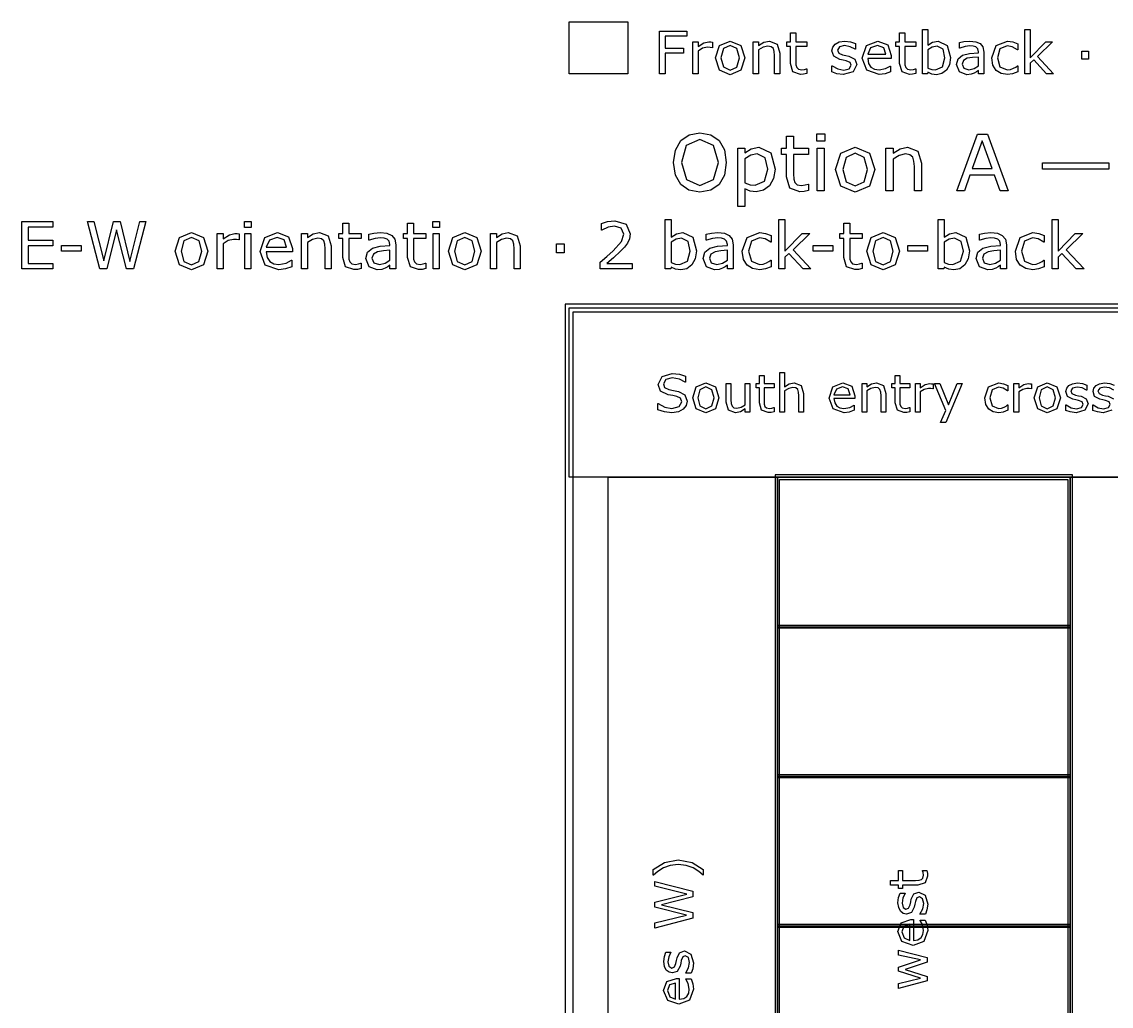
# Model space of a CAD drawing. Header units: inches. Extents: x -33163 to 19162, y -8858 to 30669.
# Drawn here: x 3247 to 4813, y 28942 to 30357 of the extents above; entities that cross this region are included whole.
import ezdxf

# ---------------------------------------------------------------- set-up
doc = ezdxf.new("R2010")
doc.units = ezdxf.units.IN
doc.layers.add('Layer 1', color=7, linetype='Continuous')
doc.layers.add('SOLID-2', color=253, linetype='Continuous')

# ---------------------------------------------------------------- blocks, each defined once
blk = doc.blocks.new('A$C0f725650')
at = {"layer": 'Layer 1', "color": 7}
for points in [[(22.25882, 287.866304), (24.640067, 287.866304), (24.640067, 285.74964), (22.25882, 285.74964), (22.25882, 287.866304)], [(37.766252, 286.408903), (37.719743, 286.115897), (37.596495, 285.897306), (37.415111, 285.758943), (37.197683, 285.713597), (37.004671, 285.74034), (36.841891, 285.810103), (36.827938, 285.74964), (36.6233, 285.74964), (36.6233, 287.55883), (36.841891, 287.55883), (36.841891, 286.912358), (37.037228, 287.035607), (37.269771, 287.084441), (37.632539, 286.907707), (37.766252, 286.408901), (37.766252, 286.408903)], [(41.956688, 285.74964), (41.668334, 285.74964), (41.147437, 286.318209), (41.005585, 286.183334), (41.005585, 285.74964), (40.786994, 285.74964), (40.786994, 287.55883), (41.005585, 287.55883), (41.005585, 286.398437), (41.636941, 287.048396), (41.912505, 287.048396), (41.309054, 286.448434), (41.956688, 285.74964)], [(27.036688, 287.276289), (26.161161, 287.276289), (26.161161, 286.787947), (26.91344, 286.787947), (26.91344, 286.583309), (26.161161, 286.583309), (26.161161, 285.74964), (25.930943, 285.74964), (25.930943, 287.480927), (27.036688, 287.480927), (27.036688, 287.276289)], [(29.405145, 286.398437), (29.242364, 285.897305), (28.806345, 285.713596), (28.368, 285.897305), (28.206382, 286.398437), (28.368, 286.899568), (28.806345, 287.084441), (29.242364, 286.899568), (29.405145, 286.398437), (29.405145, 286.398437)], [(30.829475, 285.74964), (30.610884, 285.74964), (30.610884, 286.489129), (30.60042, 286.65656), (30.56205, 286.779808), (30.478334, 286.851897), (30.336482, 286.876315), (30.149285, 286.832132), (29.962087, 286.719348), (29.962087, 285.74964), (29.743496, 285.74964), (29.743496, 287.048396), (29.962087, 287.048396), (29.962087, 286.904219), (30.173702, 287.036769), (30.398106, 287.084441), (30.719017, 286.957704), (30.829475, 286.592611), (30.829475, 285.74964)], [(31.924755, 285.761268), (31.78988, 285.734526), (31.660818, 285.724062), (31.358511, 285.831032), (31.25503, 286.174034), (31.25503, 286.864688), (31.107364, 286.864688), (31.107364, 287.048398), (31.25503, 287.048398), (31.25503, 287.42163), (31.473621, 287.42163), (31.473621, 287.048398), (31.924755, 287.048398), (31.924755, 286.864688), (31.473621, 286.864688), (31.473621, 286.272865), (31.478272, 286.11241), (31.510828, 286.00544), (31.580591, 285.936839), (31.717792, 285.915911), (31.829413, 285.931026), (31.913129, 285.957769), (31.924757, 285.957769), (31.924755, 285.761268)], [(33.953699, 286.124037), (33.806033, 285.832194), (33.404896, 285.718248), (33.139796, 285.751967), (32.938646, 285.827544), (32.938646, 286.072876), (32.950274, 286.072876), (33.180492, 285.948465), (33.423501, 285.903119), (33.649068, 285.949627), (33.730458, 286.09613), (33.686275, 286.212402), (33.516518, 286.279839), (33.394432, 286.304258), (33.258394, 286.334489), (33.015386, 286.467039), (32.944461, 286.683304), (32.977017, 286.834458), (33.078173, 286.961194), (33.243279, 287.047235), (33.468846, 287.079791), (33.703716, 287.050723), (33.90254, 286.982123), (33.90254, 286.748416), (33.890912, 286.748416), (33.687436, 286.851898), (33.452567, 286.894919), (33.250254, 286.84841), (33.167701, 286.712372), (33.217698, 286.591449), (33.375828, 286.525174), (33.510703, 286.497269), (33.636277, 286.471689), (33.871146, 286.351929), (33.953699, 286.124037), (33.953699, 286.124037)], [(35.353611, 286.376346), (34.396694, 286.376346), (34.432739, 286.167057), (34.53157, 286.021717), (34.674584, 285.938002), (34.858293, 285.910096), (35.124556, 285.962419), (35.316404, 286.067063), (35.328033, 286.067063), (35.328033, 285.828706), (35.102465, 285.750804), (34.86062, 285.719411), (34.356, 285.893818), (34.174616, 286.391462), (34.347861, 286.897244), (34.805972, 287.084442), (35.210598, 286.930963), (35.353612, 286.494944), (35.353611, 286.376346)], [(36.359363, 285.761268), (36.224487, 285.734526), (36.095426, 285.724062), (35.793119, 285.831032), (35.689637, 286.174034), (35.689637, 286.864688), (35.541972, 286.864688), (35.541972, 287.048398), (35.689637, 287.048398), (35.689637, 287.42163), (35.908228, 287.42163), (35.908228, 287.048398), (36.359363, 287.048398), (36.359363, 286.864688), (35.908228, 286.864688), (35.908228, 286.272865), (35.912879, 286.11241), (35.945436, 286.00544), (36.015199, 285.936839), (36.152399, 285.915911), (36.26402, 285.931026), (36.347736, 285.957769), (36.359365, 285.957769), (36.359363, 285.761268)], [(39.116168, 285.74964), (38.898739, 285.74964), (38.898739, 285.888003), (38.819675, 285.832193), (38.724332, 285.776382), (38.598758, 285.732199), (38.432489, 285.713596), (38.134833, 285.829868), (38.012748, 286.126361), (38.075535, 286.364718), (38.256919, 286.508896), (38.541785, 286.579821), (38.898739, 286.607727), (38.898739, 286.641445), (38.871997, 286.764694), (38.797583, 286.841433), (38.685962, 286.877477), (38.549924, 286.88678), (38.358075, 286.863526), (38.139484, 286.798413), (38.127856, 286.798413), (38.127856, 287.020493), (38.312728, 287.058862), (38.551085, 287.079791), (38.789442, 287.056537), (38.966176, 286.979797), (39.077797, 286.841434), (39.116167, 286.630982), (39.116168, 285.74964)], [(40.497477, 285.83103), (40.289351, 285.74964), (40.081224, 285.720572), (39.823101, 285.761267), (39.62195, 285.886841), (39.490563, 286.098455), (39.444054, 286.397274), (39.618462, 286.897243), (40.081224, 287.078627), (40.299815, 287.047234), (40.497477, 286.970494), (40.497477, 286.727486), (40.485849, 286.727486), (40.278885, 286.847246), (40.071921, 286.889104), (39.777753, 286.76353), (39.670783, 286.397274), (39.775428, 286.035669), (40.071921, 285.910095), (40.206796, 285.927536), (40.330044, 285.972882), (40.419574, 286.024042), (40.485849, 286.071713), (40.497477, 286.071713), (40.497477, 285.83103)], [(28.092436, 286.810039), (28.080808, 286.810039), (27.985465, 286.826316), (27.877332, 286.832129), (27.681995, 286.786783), (27.500611, 286.671674), (27.500611, 285.74964), (27.28202, 285.74964), (27.28202, 287.048396), (27.500611, 287.048396), (27.500611, 286.856548), (27.729666, 287.004213), (27.933142, 287.048396), (28.015695, 287.044909), (28.092435, 287.034445), (28.092436, 286.810039)], [(29.179578, 286.398437), (29.080746, 286.772832), (28.806345, 286.89608), (28.529618, 286.772832), (28.43195, 286.398437), (28.530781, 286.02753), (28.806345, 285.901956), (29.079584, 286.026367), (29.179578, 286.398437), (29.179578, 286.398437)], [(35.140834, 286.543778), (35.05363, 286.810041), (34.794344, 286.904221), (34.514129, 286.800739), (34.396694, 286.543778), (35.140834, 286.543778)], [(37.540685, 286.40309), (37.463945, 286.755393), (37.216286, 286.876316), (37.023275, 286.834458), (36.841891, 286.728651), (36.841891, 285.984511), (37.001183, 285.926375), (37.153499, 285.910098), (37.437202, 286.028695), (37.540685, 286.403091), (37.540685, 286.40309)], [(43.381018, 286.343789), (43.103129, 286.343789), (43.103129, 286.672838), (43.381018, 286.672838), (43.381018, 286.343789)], [(38.898739, 286.069387), (38.898739, 286.430993), (38.662708, 286.413552), (38.448768, 286.379833), (38.296451, 286.296117), (38.238316, 286.141476), (38.305753, 285.972881), (38.511554, 285.917071), (38.722006, 285.961254), (38.898739, 286.069387), (38.898739, 286.069387)], [(28.355598, 283.030429), (28.571088, 282.650608), (28.647052, 282.140563), (28.569538, 281.628966), (28.355598, 281.253796), (28.017634, 281.018152), (27.574251, 280.939087), (27.130868, 281.019702), (26.792905, 281.253796), (26.577414, 281.630517), (26.503, 282.140563), (26.577414, 282.645957), (26.794455, 283.030429), (27.132418, 283.262973), (27.574251, 283.343588), (28.019185, 283.261423), (28.355598, 283.030429), (28.355598, 283.030429)], [(28.327693, 282.140563), (28.126155, 282.833543), (27.575801, 283.078489), (27.022347, 282.833543), (26.82236, 282.140563), (27.026998, 281.444482), (27.575801, 281.204187), (28.123054, 281.444482), (28.327693, 282.140563), (28.327693, 282.140563)], [(31.98793, 281.002648), (31.808096, 280.966991), (31.636014, 280.95304), (31.232938, 281.095667), (31.094962, 281.553003), (31.094962, 282.473875), (30.898075, 282.473875), (30.898075, 282.718821), (31.094962, 282.718821), (31.094962, 283.216465), (31.386417, 283.216465), (31.386417, 282.718821), (31.98793, 282.718821), (31.98793, 282.473875), (31.386417, 282.473875), (31.386417, 281.684777), (31.392619, 281.470837), (31.436027, 281.32821), (31.529044, 281.236743), (31.711979, 281.208838), (31.860807, 281.228991), (31.972428, 281.264648), (31.98793, 281.264648), (31.98793, 281.002648)], [(32.653004, 283.008725), (32.324343, 283.008725), (32.324343, 283.311031), (32.653004, 283.311031), (32.653004, 283.008725)], [(40.106804, 280.987146), (39.779692, 280.987146), (39.55335, 281.630517), (38.554962, 281.630517), (38.32862, 280.987146), (38.017011, 280.987146), (38.857269, 283.295529), (39.266546, 283.295529), (40.106804, 280.987146)], [(30.634526, 281.873913), (30.574064, 281.48789), (30.403532, 281.193335), (30.161687, 281.015051), (29.868682, 280.95304), (29.623736, 280.982495), (29.402044, 281.073962), (29.402044, 280.348426), (29.110589, 280.348426), (29.110589, 282.718821), (29.402044, 282.718821), (29.402044, 282.537437), (29.662493, 282.700217), (29.972551, 282.76688), (30.459343, 282.529686), (30.634526, 281.873913), (30.634526, 281.873913)], [(32.634401, 280.987146), (32.342946, 280.987146), (32.342946, 282.718821), (32.634401, 282.718821), (32.634401, 280.987146)], [(34.686986, 281.852208), (34.469946, 281.184033), (33.888586, 280.939087), (33.304127, 281.184033), (33.088636, 281.852208), (33.304127, 282.520384), (33.888586, 282.76688), (34.469946, 282.520384), (34.686986, 281.852208), (34.686986, 281.852208)], [(36.586093, 280.987146), (36.294638, 280.987146), (36.294638, 281.973131), (36.280687, 282.196373), (36.229527, 282.360704), (36.117906, 282.456822), (35.928771, 282.489378), (35.679174, 282.430467), (35.429577, 282.280089), (35.429577, 280.987146), (35.138122, 280.987146), (35.138122, 282.718821), (35.429577, 282.718821), (35.429577, 282.526585), (35.71173, 282.703318), (36.010936, 282.76688), (36.438816, 282.597898), (36.586094, 282.111107), (36.586093, 280.987146)], [(39.458782, 281.894066), (39.054156, 283.027329), (38.64798, 281.894066), (39.458782, 281.894066)], [(30.333769, 281.86616), (30.226799, 282.334348), (29.898137, 282.489377), (29.64544, 282.435117), (29.402044, 282.29249), (29.402044, 281.311156), (29.614434, 281.235192), (29.817522, 281.215038), (30.197343, 281.379369), (30.333769, 281.866161), (30.333769, 281.86616)], [(34.38623, 281.852208), (34.254455, 282.351402), (33.888586, 282.515733), (33.519617, 282.351402), (33.389393, 281.852208), (33.521167, 281.357666), (33.888586, 281.190234), (34.252905, 281.356115), (34.38623, 281.852208), (34.38623, 281.852208)], [(1.267363, 277.81215), (0, 277.81215), (0, 279.735803), (1.267363, 279.735803), (1.267363, 279.508427), (0.255798, 279.508427), (0.255798, 278.981328), (1.267363, 278.981328), (1.267363, 278.753952), (0.255798, 278.753952), (0.255798, 278.039526), (1.267363, 278.039526), (1.267363, 277.81215)], [(5.048781, 279.735803), (4.548812, 277.81215), (4.260716, 277.81215), (3.856349, 279.40895), (3.461025, 277.81215), (3.179389, 277.81215), (2.670376, 279.735803), (2.932634, 279.735803), (3.337001, 278.136419), (3.734909, 279.735803), (3.994583, 279.735803), (4.396367, 278.120916), (4.798151, 279.735803), (5.048781, 279.735803)], [(9.332752, 279.4968), (9.058867, 279.4968), (9.058867, 279.748722), (9.332752, 279.748722), (9.332752, 279.4968)], [(13.79759, 277.82507), (13.647729, 277.795356), (13.504327, 277.783727), (13.16843, 277.902583), (13.05345, 278.283696), (13.05345, 279.05109), (12.889378, 279.05109), (12.889378, 279.255212), (13.05345, 279.255212), (13.05345, 279.669915), (13.296329, 279.669915), (13.296329, 279.255212), (13.79759, 279.255212), (13.79759, 279.05109), (13.296329, 279.05109), (13.296329, 278.393508), (13.301497, 278.215225), (13.33767, 278.096369), (13.415185, 278.020147), (13.56763, 277.996892), (13.691653, 278.013688), (13.784671, 278.043402), (13.79759, 278.043402), (13.79759, 277.82507)], [(16.429209, 277.825069), (16.279348, 277.795355), (16.135946, 277.783727), (15.800049, 277.902582), (15.685069, 278.283696), (15.685069, 279.05109), (15.520997, 279.05109), (15.520997, 279.255211), (15.685069, 279.255211), (15.685069, 279.669914), (15.927948, 279.669914), (15.927948, 279.255211), (16.429209, 279.255211), (16.429209, 279.05109), (15.927948, 279.05109), (15.927948, 278.393508), (15.933116, 278.215224), (15.969289, 278.096369), (16.046804, 278.020146), (16.199249, 277.996892), (16.323272, 278.013688), (16.41629, 278.043401), (16.429209, 278.043401), (16.429209, 277.825069)], [(16.983438, 279.4968), (16.709553, 279.4968), (16.709553, 279.748722), (16.983438, 279.748722), (16.983438, 279.4968)], [(24.822743, 277.81215), (23.520499, 277.81215), (23.520499, 278.082159), (23.791799, 278.314703), (24.046305, 278.545955), (24.386078, 278.927068), (24.477803, 279.23325), (24.378326, 279.467086), (24.10315, 279.552352), (23.848643, 279.51101), (23.581218, 279.384404), (23.568299, 279.384404), (23.568299, 279.655704), (23.812469, 279.738386), (24.109609, 279.775852), (24.573404, 279.63245), (24.741352, 279.246169), (24.71293, 279.040756), (24.63154, 278.86118), (24.512684, 278.703567), (24.348612, 278.531744), (24.0631, 278.268194), (23.787923, 278.033066), (24.822743, 278.033066), (24.822743, 277.81215)], [(27.433691, 278.544663), (27.382015, 278.219101), (27.245073, 277.976222), (27.043535, 277.822485), (26.801948, 277.772101), (26.587491, 277.801815), (26.406624, 277.879329), (26.391121, 277.81215), (26.163745, 277.81215), (26.163745, 279.822361), (26.406624, 279.822361), (26.406624, 279.104059), (26.623664, 279.241002), (26.882046, 279.295262), (27.285122, 279.098891), (27.433691, 278.544663), (27.433691, 278.544663)], [(32.089732, 277.81215), (31.769338, 277.81215), (31.190563, 278.443894), (31.03295, 278.294032), (31.03295, 277.81215), (30.790072, 277.81215), (30.790072, 279.822361), (31.03295, 279.822361), (31.03295, 278.533035), (31.734457, 279.255213), (32.04064, 279.255213), (31.370139, 278.588587), (32.089732, 277.81215)], [(34.167122, 277.825069), (34.017261, 277.795355), (33.873859, 277.783727), (33.537962, 277.902582), (33.422982, 278.283696), (33.422982, 279.05109), (33.25891, 279.05109), (33.25891, 279.255211), (33.422982, 279.255211), (33.422982, 279.669914), (33.665861, 279.669914), (33.665861, 279.255211), (34.167122, 279.255211), (34.167122, 279.05109), (33.665861, 279.05109), (33.665861, 278.393508), (33.671029, 278.215224), (33.707202, 278.096369), (33.784717, 278.020146), (33.937162, 277.996892), (34.061185, 278.013688), (34.154203, 278.043401), (34.167122, 278.043401), (34.167122, 277.825069)], [(38.537651, 278.544664), (38.485975, 278.219102), (38.349032, 277.976223), (38.147494, 277.822486), (37.905907, 277.772102), (37.69145, 277.801816), (37.510583, 277.87933), (37.49508, 277.81215), (37.267704, 277.81215), (37.267704, 279.822361), (37.510583, 279.822361), (37.510583, 279.104059), (37.727624, 279.241002), (37.986006, 279.295262), (38.389081, 279.098891), (38.537651, 278.544663), (38.537651, 278.544664)], [(43.193691, 277.81215), (42.873298, 277.81215), (42.294523, 278.443894), (42.13691, 278.294032), (42.13691, 277.81215), (41.894031, 277.81215), (41.894031, 279.822361), (42.13691, 279.822361), (42.13691, 278.533035), (42.838416, 279.255213), (43.144599, 279.255213), (42.474098, 278.588587), (43.193691, 277.81215)], [(7.566712, 278.533035), (7.385845, 277.976222), (6.901379, 277.772101), (6.414329, 277.976222), (6.234754, 278.533035), (6.414329, 279.089848), (6.901379, 279.295262), (7.385845, 279.089848), (7.566712, 278.533035), (7.566712, 278.533035)], [(8.843118, 278.990371), (8.830199, 278.990371), (8.724262, 279.008458), (8.604115, 279.014917), (8.387074, 278.964532), (8.185536, 278.836633), (8.185536, 277.81215), (7.942657, 277.81215), (7.942657, 279.255213), (8.185536, 279.255213), (8.185536, 279.042048), (8.440042, 279.20612), (8.666126, 279.255213), (8.757852, 279.251337), (8.843118, 279.239708), (8.843118, 278.990371)], [(9.317249, 277.81215), (9.07437, 277.81215), (9.07437, 279.255213), (9.317249, 279.255213), (9.317249, 277.81215)], [(11.005774, 278.508489), (9.942533, 278.508489), (9.982582, 278.275945), (10.092395, 278.114457), (10.251299, 278.021439), (10.455421, 277.990433), (10.751268, 278.048569), (10.964433, 278.164841), (10.977353, 278.164841), (10.977353, 277.9), (10.726723, 277.813442), (10.458005, 277.77856), (9.897317, 277.972347), (9.695779, 278.525284), (9.888273, 279.087264), (10.397286, 279.295262), (10.84687, 279.12473), (11.005775, 278.640264), (11.005774, 278.508489)], [(10.769355, 278.694524), (10.672462, 278.990371), (10.384366, 279.095016), (10.073016, 278.980036), (9.942533, 278.694524), (10.769355, 278.694524)], [(12.580611, 277.81215), (12.337733, 277.81215), (12.337733, 278.633804), (12.326104, 278.819839), (12.283472, 278.956782), (12.190454, 279.03688), (12.032841, 279.06401), (11.824844, 279.014917), (11.616846, 278.889602), (11.616846, 277.81215), (11.373967, 277.81215), (11.373967, 279.255213), (11.616846, 279.255213), (11.616846, 279.095016), (11.851974, 279.242293), (12.101312, 279.295262), (12.457879, 279.154444), (12.58061, 278.748784), (12.580611, 277.81215)], [(15.212231, 277.81215), (14.970644, 277.81215), (14.970644, 277.965887), (14.882794, 277.903876), (14.776857, 277.841864), (14.637331, 277.792771), (14.452588, 277.7721), (14.121859, 277.90129), (13.986209, 278.230727), (14.055972, 278.495569), (14.25751, 278.655765), (14.574027, 278.734572), (14.970644, 278.765578), (14.970644, 278.803043), (14.94093, 278.939985), (14.858247, 279.025251), (14.734224, 279.065301), (14.583071, 279.075635), (14.369906, 279.049796), (14.127027, 278.977449), (14.114107, 278.977449), (14.114107, 279.224204), (14.319521, 279.266837), (14.584362, 279.290091), (14.849204, 279.264252), (15.045574, 279.178986), (15.169597, 279.025249), (15.21223, 278.791413), (15.212231, 277.81215)], [(16.967935, 277.81215), (16.725056, 277.81215), (16.725056, 279.255213), (16.967935, 279.255213), (16.967935, 277.81215)], [(18.678423, 278.533035), (18.497556, 277.976222), (18.01309, 277.772101), (17.52604, 277.976222), (17.346465, 278.533035), (17.52604, 279.089848), (18.01309, 279.295262), (18.497556, 279.089848), (18.678423, 278.533035), (18.678423, 278.533035)], [(20.261012, 277.81215), (20.018133, 277.81215), (20.018133, 278.633804), (20.006506, 278.819839), (19.963873, 278.956782), (19.870855, 279.03688), (19.713242, 279.06401), (19.505245, 279.014917), (19.297247, 278.889602), (19.297247, 277.81215), (19.054368, 277.81215), (19.054368, 279.255213), (19.297247, 279.255213), (19.297247, 279.095016), (19.532375, 279.242293), (19.781713, 279.295262), (20.13828, 279.154444), (20.261012, 278.748784), (20.261012, 277.81215)], [(28.933598, 277.81215), (28.692011, 277.81215), (28.692011, 277.965887), (28.604161, 277.903876), (28.498225, 277.841864), (28.358698, 277.792771), (28.173955, 277.7721), (27.843227, 277.90129), (27.707576, 278.230727), (27.777339, 278.495569), (27.978877, 278.655765), (28.295395, 278.734572), (28.692011, 278.765578), (28.692011, 278.803043), (28.662297, 278.939985), (28.579615, 279.025251), (28.455591, 279.065301), (28.304438, 279.075635), (28.091273, 279.049796), (27.848394, 278.977449), (27.835475, 278.977449), (27.835475, 279.224204), (28.040889, 279.266837), (28.30573, 279.290091), (28.570571, 279.264252), (28.766941, 279.178986), (28.890965, 279.025249), (28.933598, 278.791413), (28.933598, 277.81215)], [(30.468386, 277.902584), (30.237134, 277.81215), (30.005882, 277.779852), (29.719079, 277.825069), (29.495578, 277.964595), (29.349593, 278.199723), (29.297916, 278.531744), (29.491703, 279.087264), (30.005882, 279.288802), (30.248761, 279.253921), (30.468386, 279.168655), (30.468386, 278.898646), (30.455466, 278.898646), (30.225507, 279.031712), (29.995547, 279.078221), (29.668694, 278.938695), (29.549838, 278.531744), (29.66611, 278.12996), (29.995547, 277.990433), (30.145408, 278.009811), (30.282351, 278.060196), (30.381828, 278.11704), (30.455466, 278.170008), (30.468386, 278.170008), (30.468386, 277.902584)], [(35.690283, 278.533035), (35.509416, 277.976222), (35.02495, 277.772101), (34.5379, 277.976222), (34.358325, 278.533035), (34.5379, 279.089848), (35.02495, 279.295262), (35.509416, 279.089848), (35.690283, 278.533035), (35.690283, 278.533035)], [(40.037557, 277.81215), (39.79597, 277.81215), (39.79597, 277.965887), (39.70812, 277.903876), (39.602184, 277.841864), (39.462658, 277.792771), (39.277915, 277.7721), (38.947186, 277.90129), (38.811535, 278.230727), (38.881299, 278.495569), (39.082836, 278.655765), (39.399354, 278.734572), (39.79597, 278.765578), (39.79597, 278.803043), (39.766256, 278.939985), (39.683574, 279.025251), (39.559551, 279.065301), (39.408398, 279.075635), (39.195233, 279.049796), (38.952354, 278.977449), (38.939434, 278.977449), (38.939434, 279.224204), (39.144848, 279.266837), (39.409689, 279.290091), (39.67453, 279.264252), (39.870901, 279.178986), (39.994924, 279.025249), (40.037557, 278.791413), (40.037557, 277.81215)], [(41.572346, 277.902584), (41.341094, 277.81215), (41.109842, 277.779852), (40.823038, 277.825069), (40.599538, 277.964595), (40.453552, 278.199723), (40.401876, 278.531744), (40.595662, 279.087264), (41.109842, 279.288802), (41.352721, 279.253921), (41.572346, 279.168655), (41.572346, 278.898646), (41.559426, 278.898646), (41.329466, 279.031712), (41.099506, 279.078221), (40.772653, 278.938695), (40.653798, 278.531744), (40.770069, 278.12996), (41.099506, 277.990433), (41.249368, 278.009811), (41.38631, 278.060196), (41.485787, 278.11704), (41.559426, 278.170008), (41.572346, 278.170008), (41.572346, 277.902584)], [(2.418454, 278.536911), (1.612303, 278.536911), (1.612303, 278.770747), (2.418454, 278.770747), (2.418454, 278.536911)], [(7.316082, 278.533035), (7.206269, 278.94903), (6.901379, 279.085972), (6.593904, 278.94903), (6.485384, 278.533035), (6.595196, 278.120916), (6.901379, 277.98139), (7.204978, 278.119624), (7.316082, 278.533035), (7.316082, 278.533035)], [(18.427793, 278.533035), (18.31798, 278.94903), (18.01309, 279.085972), (17.705615, 278.94903), (17.597095, 278.533035), (17.706907, 278.120916), (18.01309, 277.98139), (18.316688, 278.119624), (18.427793, 278.533035), (18.427793, 278.533035)], [(22.055473, 278.472316), (21.746707, 278.472316), (21.746707, 278.837926), (22.055473, 278.837926), (22.055473, 278.472316)], [(27.183061, 278.538204), (27.097795, 278.929653), (26.822618, 279.064011), (26.608162, 279.017502), (26.406624, 278.899939), (26.406624, 278.073117), (26.583615, 278.008521), (26.752855, 277.990434), (27.068081, 278.122209), (27.183061, 278.538204), (27.183061, 278.538204)], [(32.98115, 278.536911), (32.174998, 278.536911), (32.174998, 278.770747), (32.98115, 278.770747), (32.98115, 278.536911)], [(35.439653, 278.533035), (35.32984, 278.94903), (35.02495, 279.085972), (34.717475, 278.94903), (34.608955, 278.533035), (34.718767, 278.120916), (35.02495, 277.98139), (35.328548, 278.119624), (35.439653, 278.533035), (35.439653, 278.533035)], [(36.831039, 278.536911), (36.024887, 278.536911), (36.024887, 278.770747), (36.831039, 278.770747), (36.831039, 278.536911)], [(38.287021, 278.538205), (38.201754, 278.929654), (37.926578, 279.064012), (37.712121, 279.017503), (37.510583, 278.89994), (37.510583, 278.073118), (37.687575, 278.008522), (37.856815, 277.990436), (38.17204, 278.12221), (38.287021, 278.538205), (38.287021, 278.538205)], [(14.970644, 278.167425), (14.970644, 278.569209), (14.708386, 278.549831), (14.470675, 278.512365), (14.301435, 278.419348), (14.236839, 278.247524), (14.31177, 278.060197), (14.540438, 277.998185), (14.774273, 278.047278), (14.970644, 278.167425), (14.970644, 278.167425)], [(28.692011, 278.167425), (28.692011, 278.569209), (28.429753, 278.549831), (28.192042, 278.512365), (28.022802, 278.419348), (27.958207, 278.247524), (28.033137, 278.060197), (28.261805, 277.998185), (28.495641, 278.047278), (28.692011, 278.167425), (28.692011, 278.167425)], [(39.79597, 278.167425), (39.79597, 278.569209), (39.533713, 278.549831), (39.296001, 278.512365), (39.126761, 278.419348), (39.062166, 278.247524), (39.137097, 278.060197), (39.365765, 277.998185), (39.5996, 278.047278), (39.79597, 278.167425), (39.79597, 278.167425)], [(22.25882, 276.224652), (81.525412, 276.224652), (81.525412, 269.345494), (22.25882, 269.345494), (22.25882, 276.224652)], [(27.052837, 272.430573), (27.010462, 272.252806), (26.893673, 272.103978), (26.700404, 272.000626), (26.435821, 271.963419), (26.136098, 271.994425), (25.866347, 272.086409), (25.866347, 272.342723), (25.880817, 272.342723), (26.150568, 272.192862), (26.437889, 272.140152), (26.733477, 272.211465), (26.839931, 272.401634), (26.789288, 272.552529), (26.637359, 272.627977), (26.468894, 272.662083), (26.277692, 272.69619), (25.973835, 272.843984), (25.87565, 273.117869), (26.038947, 273.434128), (26.453392, 273.558151), (26.751047, 273.527146), (26.990826, 273.450665), (26.990826, 273.208819), (26.976356, 273.208819), (26.744846, 273.331809), (26.452357, 273.381418), (26.187774, 273.313206), (26.088556, 273.137506), (26.138165, 272.986611), (26.312831, 272.902895), (26.500933, 272.867755), (26.707639, 272.825381), (26.966021, 272.687922), (27.052837, 272.430573), (27.052837, 272.430573)], [(30.589567, 272.001659), (30.469678, 271.977888), (30.354956, 271.968586), (30.086239, 272.06367), (29.994255, 272.368561), (29.994255, 272.982476), (29.862997, 272.982476), (29.862997, 273.145773), (29.994255, 273.145773), (29.994255, 273.477536), (30.188559, 273.477536), (30.188559, 273.145773), (30.589567, 273.145773), (30.589567, 272.982476), (30.188559, 272.982476), (30.188559, 272.456411), (30.192694, 272.313784), (30.221633, 272.218699), (30.283644, 272.157721), (30.405601, 272.139118), (30.504819, 272.152554), (30.579233, 272.176324), (30.589568, 272.176324), (30.589567, 272.001659)], [(31.789492, 271.991324), (31.595189, 271.991324), (31.595189, 272.648647), (31.585886, 272.797475), (31.55178, 272.907029), (31.477366, 272.971108), (31.351276, 272.992812), (31.184878, 272.953538), (31.01848, 272.853286), (31.01848, 271.991324), (30.824177, 271.991324), (30.824177, 273.599493), (31.01848, 273.599493), (31.01848, 273.017617), (31.206582, 273.135439), (31.406053, 273.177813), (31.691306, 273.065159), (31.789491, 272.740631), (31.789492, 271.991324)], [(36.10757, 272.001659), (35.987681, 271.977888), (35.872959, 271.968586), (35.604242, 272.06367), (35.512258, 272.368561), (35.512258, 272.982476), (35.381, 272.982476), (35.381, 273.145773), (35.512258, 273.145773), (35.512258, 273.477536), (35.706561, 273.477536), (35.706561, 273.145773), (36.10757, 273.145773), (36.10757, 272.982476), (35.706561, 272.982476), (35.706561, 272.456411), (35.710696, 272.313784), (35.739635, 272.218699), (35.801647, 272.157721), (35.923603, 272.139118), (36.022822, 272.152554), (36.097236, 272.176324), (36.10757, 272.176324), (36.10757, 272.001659)], [(28.349913, 272.568032), (28.205219, 272.122582), (27.817647, 271.959285), (27.428007, 272.122582), (27.284347, 272.568032), (27.428007, 273.013482), (27.817647, 273.177813), (28.205219, 273.013482), (28.349913, 272.568032), (28.349913, 272.568032)], [(28.149409, 272.568032), (28.061559, 272.900828), (27.817647, 273.010382), (27.571667, 272.900828), (27.484851, 272.568032), (27.572701, 272.238337), (27.817647, 272.126716), (28.060526, 272.237304), (28.149409, 272.568032), (28.149409, 272.568032)], [(29.607716, 271.991324), (29.413413, 271.991324), (29.413413, 272.119481), (29.225311, 272.000626), (29.026874, 271.959285), (28.743687, 272.069872), (28.642402, 272.396467), (28.642402, 273.145774), (28.836705, 273.145774), (28.836705, 272.488451), (28.844973, 272.337556), (28.880113, 272.231102), (28.95246, 272.164957), (29.081651, 272.144285), (29.245982, 272.183559), (29.413413, 272.283811), (29.413413, 273.145773), (29.607716, 273.145773), (29.607716, 271.991324)], [(33.874117, 272.548395), (33.023524, 272.548395), (33.055563, 272.36236), (33.143413, 272.23317), (33.270537, 272.158756), (33.433834, 272.133951), (33.670512, 272.18046), (33.841044, 272.273477), (33.851379, 272.273477), (33.851379, 272.061604), (33.650875, 271.992357), (33.435901, 271.964452), (32.98735, 272.119481), (32.82612, 272.561831), (32.980115, 273.011416), (33.387325, 273.177813), (33.746993, 273.041388), (33.874117, 272.653815), (33.874117, 272.548395)], [(33.684982, 272.697223), (33.607467, 272.933901), (33.37699, 273.017617), (33.12791, 272.925633), (33.023524, 272.697223), (33.684982, 272.697223)], [(35.133987, 271.991324), (34.939684, 271.991324), (34.939684, 272.648647), (34.930381, 272.797475), (34.896275, 272.907029), (34.821861, 272.971108), (34.69577, 272.992812), (34.529372, 272.953538), (34.362974, 272.853286), (34.362974, 271.991324), (34.168671, 271.991324), (34.168671, 273.145774), (34.362974, 273.145774), (34.362974, 273.017617), (34.551076, 273.135439), (34.750547, 273.177813), (35.035801, 273.065159), (35.133986, 272.740631), (35.133987, 271.991324)], [(37.062549, 272.933901), (37.052214, 272.933901), (36.967465, 272.948371), (36.871347, 272.953538), (36.697715, 272.913231), (36.536484, 272.810911), (36.536484, 271.991324), (36.342181, 271.991324), (36.342181, 273.145774), (36.536484, 273.145774), (36.536484, 272.975242), (36.740089, 273.1065), (36.920957, 273.145774), (36.994337, 273.142673), (37.06255, 273.13337), (37.062549, 272.933901)], [(38.243871, 273.145774), (37.570011, 271.565511), (37.362272, 271.565511), (37.577245, 272.047135), (37.117326, 273.145774), (37.328165, 273.145774), (37.682665, 272.290013), (38.040266, 273.145774), (38.243871, 273.145774)], [(40.095952, 272.063671), (39.91095, 271.991324), (39.725949, 271.965485), (39.496506, 272.001658), (39.317705, 272.113279), (39.200917, 272.301381), (39.159576, 272.566998), (39.314605, 273.011414), (39.725949, 273.172645), (39.920252, 273.144739), (40.095952, 273.076527), (40.095952, 272.860519), (40.085617, 272.860519), (39.901649, 272.966973), (39.717681, 273.00418), (39.456199, 272.892559), (39.361115, 272.566998), (39.454132, 272.245571), (39.717681, 272.13395), (39.837571, 272.149452), (39.947125, 272.189759), (40.026706, 272.235235), (40.085617, 272.277609), (40.095952, 272.277609), (40.095952, 272.063671)], [(41.0654, 272.933901), (41.055066, 272.933901), (40.970316, 272.948371), (40.874198, 272.953538), (40.700566, 272.913231), (40.539335, 272.810911), (40.539335, 271.991324), (40.345032, 271.991324), (40.345032, 273.145774), (40.539335, 273.145774), (40.539335, 272.975242), (40.74294, 273.1065), (40.923808, 273.145774), (40.997188, 273.142673), (41.065401, 273.13337), (41.0654, 272.933901)], [(42.232253, 272.568032), (42.087559, 272.122582), (41.699986, 271.959285), (41.310346, 272.122582), (41.166686, 272.568032), (41.310346, 273.013482), (41.699986, 273.177813), (42.087559, 273.013482), (42.232253, 272.568032), (42.232253, 272.568032)], [(42.031748, 272.568032), (41.943899, 272.900828), (41.699986, 273.010382), (41.454007, 272.900828), (41.36719, 272.568032), (41.45504, 272.238337), (41.699986, 272.126716), (41.942865, 272.237304), (42.031748, 272.568032), (42.031748, 272.568032)], [(43.357764, 272.32412), (43.226506, 272.064705), (42.869939, 271.963419), (42.634295, 271.993391), (42.455494, 272.06057), (42.455494, 272.278645), (42.465829, 272.278645), (42.670467, 272.168057), (42.886475, 272.12775), (43.086979, 272.169091), (43.159326, 272.299315), (43.120052, 272.402668), (42.969157, 272.462612), (42.860636, 272.484316), (42.739714, 272.511188), (42.523707, 272.62901), (42.460662, 272.821246), (42.4896, 272.955605), (42.579517, 273.068259), (42.726278, 273.14474), (42.926782, 273.173679), (43.135555, 273.14784), (43.312288, 273.086862), (43.312288, 272.879123), (43.301953, 272.879123), (43.121086, 272.971107), (42.912314, 273.009347), (42.73248, 272.968006), (42.6591, 272.847083), (42.703541, 272.739596), (42.844101, 272.680685), (42.96399, 272.655881), (43.075611, 272.633143), (43.284384, 272.526689), (43.357764, 272.324118), (43.357764, 272.32412)], [(44.329281, 272.064705), (43.972713, 271.963419), (43.737068, 271.993391), (43.558268, 272.06057), (43.558268, 272.278645), (43.568603, 272.278645), (43.773241, 272.168057), (43.989249, 272.12775), (44.189752, 272.169091), (44.2621, 272.299315), (44.222825, 272.402668), (44.071931, 272.462612), (43.963409, 272.484316), (43.842488, 272.511188), (43.62648, 272.62901), (43.563435, 272.821246), (43.592374, 272.955605), (43.682291, 273.068259), (43.829052, 273.14474), (44.029555, 273.173679), (44.23833, 273.14784), (44.41506, 273.086862)], [(44.404715, 272.879123), (44.223849, 272.971107), (44.015077, 273.009347), (43.835242, 272.968006), (43.761862, 272.847083), (43.806303, 272.739596), (43.946863, 272.680685), (44.066753, 272.655881), (44.178372, 272.633143), (44.387147, 272.526689)], [(23.846318, 269.345494), (30.725476, 269.345494), (30.725476, 208.491404), (23.846318, 208.491404), (23.846318, 269.345494)], [(42.631711, 269.345494), (47.658788, 269.345494), (47.658788, 208.491404), (42.631711, 208.491404), (42.631711, 269.345494)], [(42.631711, 269.345494), (52.685865, 269.345494), (52.685865, 208.491404), (42.631711, 208.491404), (42.631711, 269.345494)], [(30.725476, 263.312795), (30.725476, 263.207375), (42.631711, 263.207375), (42.631711, 263.312795), (30.725476, 263.312795)], [(30.725476, 263.260085), (42.631711, 263.260085)], [(30.725476, 257.227386), (30.725476, 257.121966), (42.631711, 257.121966), (42.631711, 257.227386), (30.725476, 257.227386)], [(30.725476, 257.174676), (42.631711, 257.174676)], [(26.694643, 253.769887), (27.253784, 253.668602), (27.711634, 253.384381), (27.711634, 253.147704), (27.701289, 253.147704), (27.526624, 253.306867), (27.297181, 253.44846), (27.018128, 253.549746), (26.694632, 253.587986), (26.372172, 253.549746), (26.092087, 253.44846), (25.862643, 253.306867), (25.687979, 253.147704), (25.677634, 253.147704), (25.677634, 253.384381), (26.135487, 253.668602), (26.694625, 253.769887), (26.694643, 253.769887)], [(36.800487, 253.341478), (36.824247, 253.221588), (36.83356, 253.106867), (36.738474, 252.838149), (36.433585, 252.746167), (35.81967, 252.746167), (35.81967, 252.614907), (35.656372, 252.614907), (35.656372, 252.746167), (35.324609, 252.746167), (35.324609, 252.940468), (35.656372, 252.940468), (35.656372, 253.341478), (35.81967, 253.341478), (35.81967, 252.940468), (36.345735, 252.940468), (36.488361, 252.944596), (36.583445, 252.973533), (36.644423, 253.035546), (36.663023, 253.157503), (36.649582, 253.256722), (36.625823, 253.331136), (36.625823, 253.341481), (36.800487, 253.341478)], [(25.746899, 252.900691), (27.285822, 252.500715), (27.285822, 252.270239), (26.008381, 251.946745), (27.285822, 251.630486), (27.285822, 251.405177), (25.746899, 250.997967), (25.746899, 251.207773), (27.026406, 251.531267), (25.746899, 251.849593), (25.746899, 252.057332), (27.03881, 252.378759), (25.746899, 252.700186), (25.746899, 252.900691)], [(36.478027, 252.464013), (36.737443, 252.332756), (36.838728, 251.976188), (36.808756, 251.740545), (36.741575, 251.561745), (36.523501, 251.561745), (36.523501, 251.57209), (36.634088, 251.776729), (36.674395, 251.992735), (36.633054, 252.193238), (36.502832, 252.265586), (36.399477, 252.226311), (36.339534, 252.075417), (36.317838, 251.966898), (36.290967, 251.845976), (36.173143, 251.629968), (35.980907, 251.566923), (35.846549, 251.59586), (35.733895, 251.685779), (35.657412, 251.832538), (35.628475, 252.033044), (35.654324, 252.241816), (35.7153, 252.418549), (35.92304, 252.418549), (35.92304, 252.408204), (35.831055, 252.227338), (35.792815, 252.018566), (35.834156, 251.838732), (35.955079, 251.765352), (36.062565, 251.809794), (36.121477, 251.950354), (36.146269, 252.070242), (36.168997, 252.181864), (36.275449, 252.390636), (36.478022, 252.464015), (36.478027, 252.464013)], [(36.25375, 251.344702), (36.25375, 250.49411), (36.439787, 250.526149), (36.568977, 250.614001), (36.643391, 250.741122), (36.668183, 250.90442), (36.621674, 251.141098), (36.528655, 251.311629), (36.528655, 251.321975), (36.740528, 251.321975), (36.809774, 251.121468), (36.83768, 250.906495), (36.68265, 250.457944), (36.240302, 250.296715), (35.790717, 250.450711), (35.624318, 250.85792), (35.760745, 251.217589), (36.148317, 251.34471), (36.25375, 251.344702)], [(30.725476, 251.141977), (30.725476, 251.036557), (42.631711, 251.036557), (42.631711, 251.141977), (30.725476, 251.141977)], [(30.725476, 251.089267), (42.631711, 251.089267)], [(36.104922, 251.155568), (35.868245, 251.078053), (35.784528, 250.847577), (35.876513, 250.598496), (36.104922, 250.49411), (36.104922, 251.155568)], [(26.953027, 250.071926), (27.212443, 249.940668), (27.313728, 249.584101), (27.283756, 249.348457), (27.216575, 249.169657), (26.998501, 249.169657), (26.998501, 249.179992), (27.109088, 249.38463), (27.149395, 249.600637), (27.108054, 249.801142), (26.977832, 249.873489), (26.874477, 249.834214), (26.814534, 249.68332), (26.792838, 249.574799), (26.765967, 249.453876), (26.648143, 249.237869), (26.455907, 249.174824), (26.321549, 249.203763), (26.208895, 249.29368), (26.132412, 249.440441), (26.103475, 249.640945), (26.129324, 249.849717), (26.1903, 250.026451), (26.39804, 250.026451), (26.39804, 250.016116), (26.306055, 249.835249), (26.267815, 249.626476), (26.309156, 249.446643), (26.430079, 249.373262), (26.537565, 249.417704), (26.596477, 249.558264), (26.621269, 249.678153), (26.643997, 249.789774), (26.750449, 249.998546), (26.953022, 250.071927), (26.953027, 250.071926)], [(35.656372, 250.09827), (36.810822, 249.797513), (36.810822, 249.617679), (35.920955, 249.321058), (36.810822, 249.026503), (36.810822, 248.8477), (35.656372, 248.543845), (35.656372, 248.746415), (36.550372, 248.958288), (35.656372, 249.246644), (35.656372, 249.406841), (36.550372, 249.702428), (35.656372, 249.902934), (35.656372, 250.09827)], [(26.72875, 248.952616), (26.72875, 248.102023), (26.914787, 248.134063), (27.043977, 248.221912), (27.118391, 248.349036), (27.143183, 248.512334), (27.096674, 248.749011), (27.003655, 248.919543), (27.003655, 248.929878), (27.215528, 248.929878), (27.284774, 248.729373), (27.31268, 248.5144), (27.15765, 248.065849), (26.715302, 247.904619), (26.265717, 248.058614), (26.099318, 248.465824), (26.235745, 248.825491), (26.623317, 248.952615), (26.72875, 248.952616)], [(26.579922, 248.763481), (26.343245, 248.685966), (26.259528, 248.45549), (26.351513, 248.20641), (26.579922, 248.102023), (26.579922, 248.763481)]]:
    blk.add_lwpolyline(points, dxfattribs=at)
for points in [[(44.201122, 281.873913), (41.500515, 281.873913), (41.500515, 282.121959), (44.201122, 282.121959), (44.201122, 281.873913)], [(22.100174, 276.383298), (22.100174, 156.739072), (81.684059, 156.739072), (81.684059, 276.383298), (22.100174, 276.383298)], [(22.417466, 276.066006), (81.366765, 276.066006), (81.366765, 157.056366), (22.417466, 157.056366), (22.417466, 276.066006)], [(30.632975, 269.437995), (30.632975, 208.398903), (42.724212, 208.398903), (42.724212, 269.437995), (30.632975, 269.437995)], [(30.725476, 269.345494), (42.631711, 269.345494), (42.631711, 208.491404), (30.725476, 208.491404), (30.725476, 269.345494)], [(30.817977, 269.252993), (42.53921, 269.252993), (42.53921, 208.583905), (30.817977, 208.583905), (30.817977, 269.252993)]]:
    blk.add_lwpolyline(points, close=True, dxfattribs=at)

msp = doc.modelspace()

# ---------------------------------------------------------------- block references
at = {"layer": 'SOLID-2', "xscale": 35.3548193792485, "yscale": 35.3548193792485, "zscale": 35.3548193792485}
msp.add_blockref('A$C0f725650', (3247.20147, 20180.01122), dxfattribs=at)

doc.saveas('drawing.dxf')
